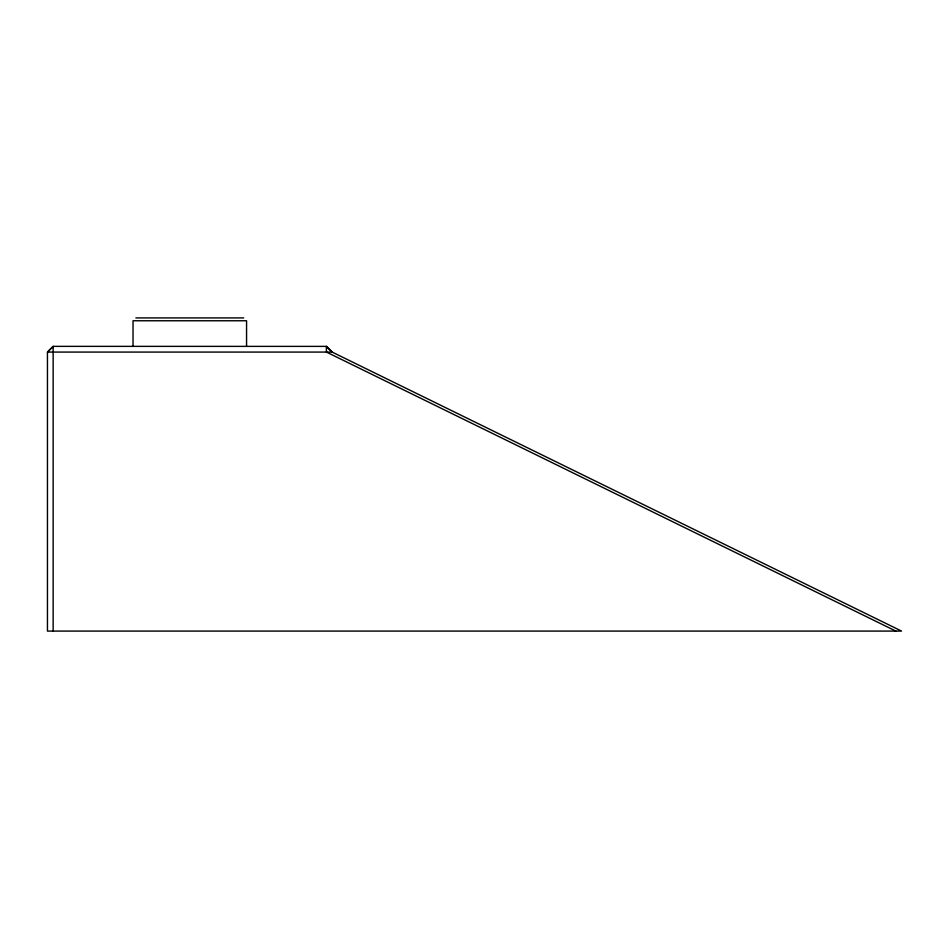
<?xml version="1.0" encoding="UTF-8"?>
<svg xmlns="http://www.w3.org/2000/svg" width="949" height="949" viewBox="0 0 949 949"><rect width="100%" height="100%" fill="white"/><g stroke="black" fill="none" stroke-linecap="round" stroke-linejoin="round"><path stroke-width="1.42" d="M47.45 352.079L53.144 346.361L326.48 346.385L332.15 352.079L901.55 631.085L47.45 631.085L47.45 352.079L332.15 352.079L326.314 346.361L326.456 352.079L895.856 631.085M48.399 351.13L53.144 346.385L53.144 631.085M135.873 317.915L243.727 317.915M246.562 346.361L246.562 320.762L133.038 320.762L133.038 346.361"/></g></svg>
